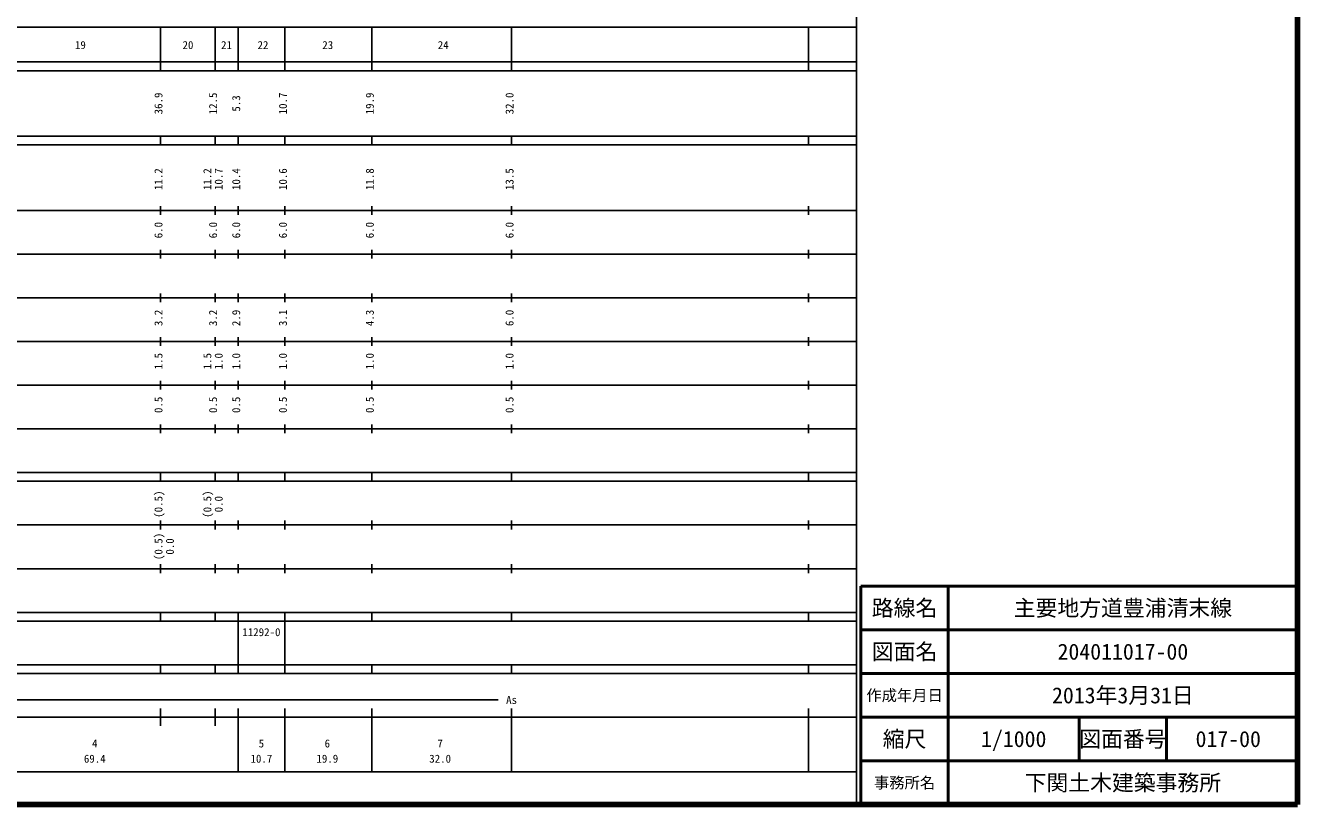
# Model space of a CAD drawing. Units: millimetres on the paper, enlarged 1000 times. Extents: x 40000 to 680000, y 20000 to 380000.
# Drawn here: x 388674 to 680000, y 20000 to 198357 of the extents above; entities that cross this region are included whole.
import ezdxf
from ezdxf.enums import TextEntityAlignment as Align

# ---------------------------------------------------------------- set-up
doc = ezdxf.new("R2010")
doc.units = ezdxf.units.MM
doc.header["$LTSCALE"] = 1000
for name, color, linetype, lineweight in [('M-TTL', 2, 'Continuous', 140), ('M-TTL-BAND', 7, 'Continuous', 25), ('M-TTL-FRAM', 2, 'Continuous', 50), ('M-TTL-LINE', 7, 'Continuous', 50)]:
    doc.layers.add(name, color=color, linetype=linetype, lineweight=lineweight)
doc.layers.add('M-TTL-TXT', color=7, linetype='Continuous')
doc.styles.add('ＭＳ ゴシック', font='')
doc.styles.get('ＭＳ ゴシック').set_extended_font_data('MS Gothic')

msp = doc.modelspace()

# ---------------------------------------------------------------- linework, layer by layer
at = {"layer": 'M-TTL'}
for p, q in [((680000, 20000), (680000, 380000)), ((40000, 20000), (680000, 20000))]:
    msp.add_line(p, q, dxfattribs=at)
at = {"layer": 'M-TTL-BAND'}
for p, q in [((579000, 20000), (579000, 370000)), ((68000, 198000), (579000, 198000)), ((419600, 188000), (419600, 198000)), ((432100, 188000), (432100, 198000)), ((437400, 188000), (437400, 198000)), ((448100, 188000), (448100, 198000)), ((468000, 188000), (468000, 198000)), ((500000, 188000), (500000, 198000)), ((568000, 188000), (568000, 198000)), ((40000, 190000), (579000, 190000)), ((40000, 188000), (579000, 188000)), ((40000, 173000), (579000, 173000)), ((419600, 171000), (419600, 173000)), ((432100, 171000), (432100, 173000)), ((437400, 171000), (437400, 173000)), ((448100, 171000), (448100, 173000)), ((468000, 171000), (468000, 173000)), ((500000, 171000), (500000, 173000)), ((568000, 171000), (568000, 173000)), ((40000, 171000), (579000, 171000)), ((40000, 156000), (579000, 156000)), ((419600, 155000), (419600, 157000)), ((432100, 155000), (432100, 157000)), ((437400, 155000), (437400, 157000)), ((448100, 155000), (448100, 157000)), ((468000, 155000), (468000, 157000)), ((500000, 155000), (500000, 157000)), ((568000, 155000), (568000, 157000)), ((46000, 146000), (579000, 146000)), ((419600, 145000), (419600, 147000)), ((432100, 145000), (432100, 147000)), ((437400, 145000), (437400, 147000)), ((448100, 145000), (448100, 147000)), ((468000, 145000), (468000, 147000)), ((500000, 145000), (500000, 147000)), ((568000, 145000), (568000, 147000)), ((419600, 135000), (419600, 137000)), ((432100, 135000), (432100, 137000)), ((437400, 135000), (437400, 137000)), ((448100, 135000), (448100, 137000)), ((468000, 135000), (468000, 137000)), ((500000, 135000), (500000, 137000)), ((568000, 135000), (568000, 137000)), ((52000, 136000), (579000, 136000)), ((46000, 126000), (579000, 126000)), ((419600, 125000), (419600, 127000)), ((432100, 125000), (432100, 127000)), ((437400, 125000), (437400, 127000)), ((448100, 125000), (448100, 127000)), ((468000, 125000), (468000, 127000)), ((500000, 125000), (500000, 127000)), ((568000, 125000), (568000, 127000)), ((419600, 115000), (419600, 117000)), ((432100, 115000), (432100, 117000)), ((437400, 115000), (437400, 117000)), ((448100, 115000), (448100, 117000)), ((468000, 115000), (468000, 117000)), ((500000, 115000), (500000, 117000)), ((568000, 115000), (568000, 117000)), ((52000, 116000), (579000, 116000)), ((46000, 106000), (579000, 106000)), ((419600, 105000), (419600, 107000)), ((432100, 105000), (432100, 107000)), ((437400, 105000), (437400, 107000)), ((448100, 105000), (448100, 107000)), ((468000, 105000), (468000, 107000)), ((500000, 105000), (500000, 107000)), ((568000, 105000), (568000, 107000)), ((40000, 96000), (579000, 96000)), ((40000, 94000), (579000, 94000)), ((419600, 94000), (419600, 96000)), ((432100, 94000), (432100, 96000)), ((437400, 94000), (437400, 96000)), ((448100, 94000), (448100, 96000)), ((468000, 94000), (468000, 96000)), ((500000, 94000), (500000, 96000)), ((568000, 94000), (568000, 96000)), ((419600, 83000), (419600, 85000)), ((432100, 83000), (432100, 85000)), ((437400, 83000), (437400, 85000)), ((448100, 83000), (448100, 85000)), ((468000, 83000), (468000, 85000)), ((500000, 83000), (500000, 85000)), ((568000, 83000), (568000, 85000)), ((49000, 84000), (579000, 84000)), ((40000, 74000), (579000, 74000)), ((419600, 73000), (419600, 75000)), ((432100, 73000), (432100, 75000)), ((437400, 73000), (437400, 75000)), ((448100, 73000), (448100, 75000)), ((468000, 73000), (468000, 75000)), ((500000, 73000), (500000, 75000)), ((568000, 73000), (568000, 75000)), ((40000, 64000), (579000, 64000)), ((40000, 62000), (579000, 62000)), ((419600, 62000), (419600, 64000)), ((432100, 62000), (432100, 64000)), ((437400, 62000), (437400, 64000)), ((437400, 52000), (437400, 62000)), ((448100, 62000), (448100, 64000)), ((448100, 52000), (448100, 62000)), ((468000, 62000), (468000, 64000)), ((500000, 62000), (500000, 64000)), ((568000, 62000), (568000, 64000)), ((40000, 52000), (579000, 52000)), ((40000, 50000), (579000, 50000)), ((419600, 50000), (419600, 52000)), ((432100, 50000), (432100, 52000)), ((437400, 50000), (437400, 52000)), ((448100, 50000), (448100, 52000)), ((468000, 50000), (468000, 52000)), ((500000, 50000), (500000, 52000)), ((568000, 50000), (568000, 52000)), ((71000, 44000), (496897, 44000)), ((419600, 38000), (419600, 42000)), ((432100, 38000), (432100, 42000)), ((437400, 27500), (437400, 42000)), ((448100, 27500), (448100, 42000)), ((468000, 27500), (468000, 42000)), ((500000, 27500), (500000, 42000)), ((568000, 27500), (568000, 42000)), ((40000, 40000), (579000, 40000)), ((68000, 27500), (579000, 27500))]:
    msp.add_line(p, q, dxfattribs=at)
at = {"layer": 'M-TTL-FRAM'}
for p, q in [((680000, 70000), (580000, 70000)), ((580000, 70000), (580000, 20000))]:
    msp.add_line(p, q, dxfattribs=at)
at = {"layer": 'M-TTL-LINE'}
for p, q in [((600000, 70000), (600000, 20000)), ((680000, 60000), (580000, 60000)), ((680000, 50000), (580000, 50000)), ((680000, 40000), (580000, 40000)), ((630000, 40000), (630000, 30000)), ((650000, 40000), (650000, 30000)), ((680000, 30000), (580000, 30000))]:
    msp.add_line(p, q, dxfattribs=at)

# ---------------------------------------------------------------- texts
at = {"layer": 'M-TTL-BAND', "style": 'ＭＳ ゴシック'}
for s, p in [('19', (401259, 192405)), ('20', (425895, 192405)), ('21', (434720, 192405)), ('22', (443072, 192405)), ('23', (457907, 192405)), ('24', (484342, 192405)), ('11292-0', (442711, 58000)), ('As', (500000, 42500)), ('4', (404550, 32523)), ('5', (442709, 32523)), ('6', (457811, 32523)), ('7', (483643, 32523)), ('69.4', (404550, 29033)), ('10.7', (442709, 29033)), ('19.9', (457811, 29033)), ('32.0', (483643, 29033))]:
    msp.add_text(s, height=1833, dxfattribs=at).set_placement(p, align=Align.BOTTOM_CENTER)
for s, p in [('36.9', (420600, 180500)), ('12.5', (433100, 180500)), ('5.3', (438400, 180500)), ('10.7', (449100, 180500)), ('19.9', (469000, 180500)), ('32.0', (501000, 180500)), ('11.2', (420600, 163174)), ('11.2', (431792, 163174)), ('10.7', (434386, 163174)), ('10.4', (438400, 163174)), ('10.6', (449100, 163174)), ('11.8', (469000, 163174)), ('13.5', (501000, 163174)), ('6.0', (420600, 151500)), ('6.0', (433100, 151500)), ('6.0', (438400, 151500)), ('6.0', (449100, 151500)), ('6.0', (469000, 151500)), ('6.0', (501000, 151500)), ('3.2', (420600, 131403)), ('3.2', (433100, 131403)), ('2.9', (438400, 131403)), ('3.1', (449100, 131403)), ('4.3', (469000, 131403)), ('6.0', (501000, 131403)), ('1.5', (420600, 121500)), ('1.5', (431792, 121500)), ('1.0', (434386, 121500)), ('1.0', (438400, 121500)), ('1.0', (449100, 121500)), ('1.0', (469000, 121500)), ('1.0', (501000, 121500)), ('0.5', (420600, 111500)), ('0.5', (433100, 111500)), ('0.5', (438400, 111500)), ('0.5', (449100, 111500)), ('0.5', (469000, 111500)), ('0.5', (501000, 111500)), ('(0.5)', (420600, 88764)), ('(0.5)', (431792, 88764)), ('0.0', (434386, 88764)), ('(0.5)', (420600, 79085)), ('0.0', (423218, 79085))]:
    msp.add_text(s, height=1833, rotation=90, dxfattribs=at).set_placement(p, align=Align.BOTTOM_CENTER)
at = {"layer": 'M-TTL-TXT', "style": 'ＭＳ ゴシック'}
for s, height, p in [('路線名', 3666, (590000, 65000)), ('路線名', 3666, (590000, 65000)), ('主要地方道豊浦清末線', 3666, (640000, 65000)), ('図面名', 3666, (590000, 55000)), ('図面名', 3666, (590000, 55000)), ('204011017-00', 3666, (640000, 55000)), ('作成年月日', 2566, (590000, 45000)), ('作成年月日', 2566, (590000, 45000)), ('2013年3月31日', 3666, (640000, 45000)), ('縮尺', 3666, (590000, 35000)), ('縮尺', 3666, (590000, 35000)), ('1/1000', 3666, (615000, 35000)), ('図面番号', 3666, (640000, 35000)), ('図面番号', 3666, (640000, 35000)), ('017-00', 3666, (664125, 35000)), ('事務所名', 2566, (590000, 25000)), ('事務所名', 2566, (590000, 25000)), ('下関土木建築事務所', 3666, (640000, 25000))]:
    msp.add_text(s, height=height, dxfattribs=at).set_placement(p, align=Align.MIDDLE_CENTER)

doc.saveas('drawing.dxf')
